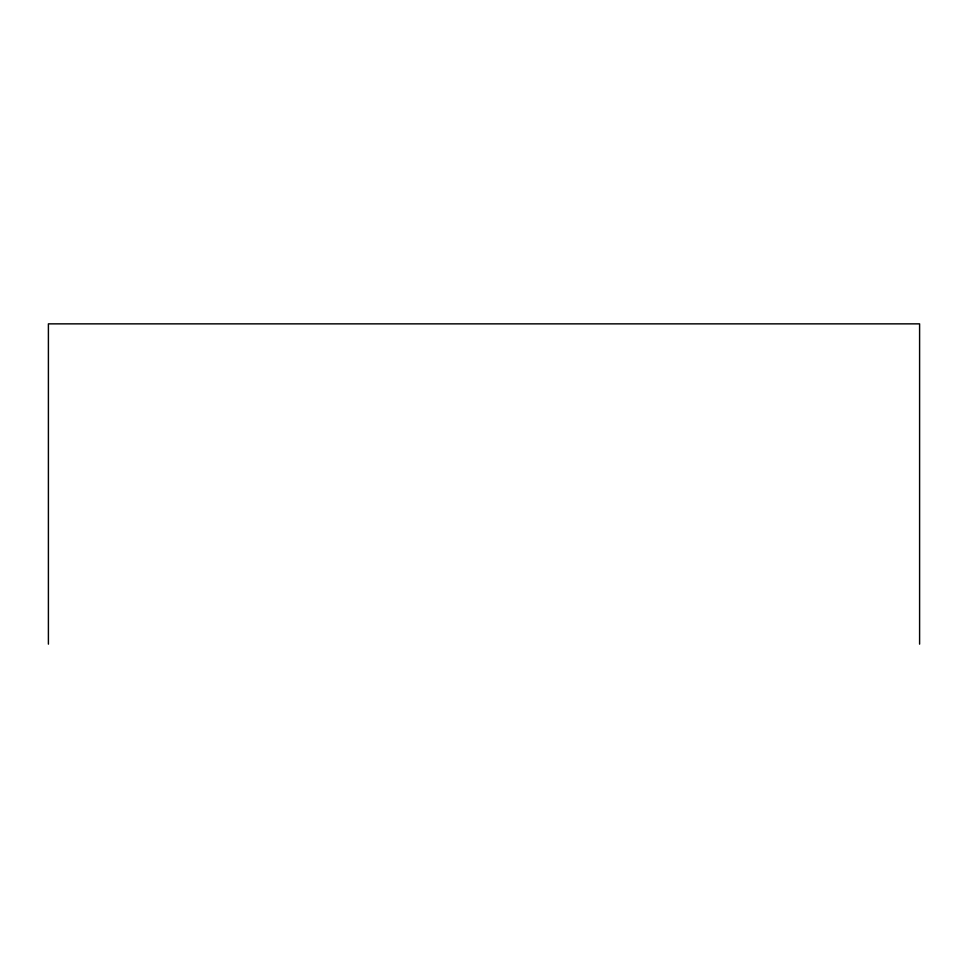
<?xml version="1.0" encoding="UTF-8"?>
<svg xmlns="http://www.w3.org/2000/svg" width="968" height="968" viewBox="0 0 968 968"><rect width="100%" height="100%" fill="white"/><g stroke="black" fill="none" stroke-linecap="round" stroke-linejoin="round"><path stroke-width="1.45" d="M919.6 644.144L919.6 323.856L48.4 323.856L48.4 644.144"/></g></svg>
